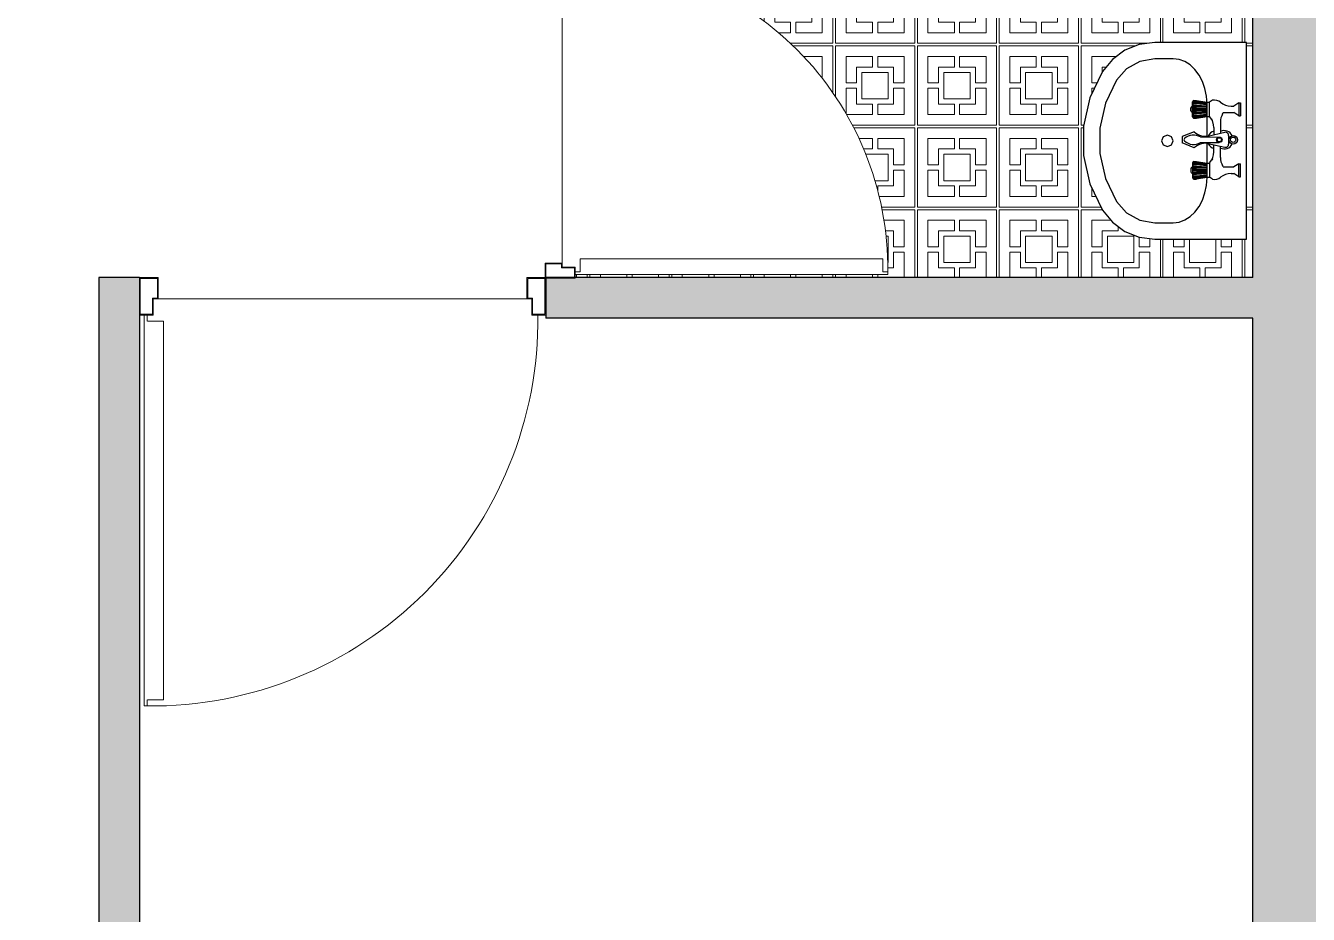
# Model space of a CAD drawing. Header units: inches. Extents: x 70 to 1974, y -315 to 363.
# Drawn here: x 158.842 to 161.998, y 36.96 to 39.147 of the extents above; entities that cross this region are included whole.
import ezdxf

# ---------------------------------------------------------------- set-up
doc = ezdxf.new("R2010")
doc.units = ezdxf.units.IN
doc.header["$MEASUREMENT"] = 0
doc.layers.add('1', color=19, linetype='Continuous', lineweight=5)
doc.layers.add('LAYER1', color=8, linetype='Continuous', lineweight=9)
doc.layers.add('AX', color=7, linetype='Continuous', lineweight=18, true_color=0xb7ad8f)
doc.layers.add('fer', color=8, linetype='Continuous')

# ---------------------------------------------------------------- blocks, each defined once
blk = doc.blocks.new('DR100K')
at = {"color": 0}
blk.add_line((-0.0463, -0.0524), (-0.9537, -0.0524), dxfattribs=at)
at = {"color": 0, "linetype": 'Continuous'}
for p, q in [((-0.0192, -0.1073), (-0.0192, -0.0923)), ((-0.0192, -0.0923), (-0.0115, -0.0923)), ((-0.0115, -0.0923), (-0.0115, -0.5731)), ((-0.0591, -0.5731), (-0.0591, -0.1073)), ((-0.0591, -0.1073), (-0.0197, -0.1073)), ((-0.0591, -1.0389), (-0.0591, -0.5731)), ((-0.0115, -0.5731), (-0.0115, -1.0539)), ((-0.0197, -1.0389), (-0.0591, -1.0389)), ((-0.0192, -1.0539), (-0.0192, -1.0389)), ((-0.0115, -1.0539), (-0.0192, -1.0539))]:
    blk.add_line(p, q, dxfattribs=at)
for points in [[(-0.9537, -0.0524), (-0.9537, 0), (-1, 0), (-1, -0.0923), (-0.9658, -0.0923), (-0.9658, -0.0524)], [(-0.0463, -0.0524), (-0.0463, 0), (0, 0), (0, -0.0923), (-0.0342, -0.0923), (-0.0342, -0.0524)], [(-0.9557, -0.0505), (-0.9557, -0.0019), (-0.9981, -0.0019), (-0.9981, -0.0904), (-0.9677, -0.0904), (-0.9677, -0.0505)], [(-0.0443, -0.0505), (-0.0443, -0.0019), (-0.0019, -0.0019), (-0.0019, -0.0904), (-0.0323, -0.0904), (-0.0323, -0.0505)]]:
    blk.add_lwpolyline(points, close=True, dxfattribs=at)
blk.add_arc((-0.0294, -0.1026), 0.9514, 179.3821, 270.6161, dxfattribs=at)
blk = doc.blocks.new('DASTSHO')
at = {"layer": 'fer', "linetype": 'Continuous'}
h = blk.add_hatch(dxfattribs=at)
h.set_pattern_fill('EMPTY_FILL', color=256, scale=1000000.0, style=0)
h.set_pattern_definition([(0, (1000000, 1000000), (0, 1000000), [1e-05, -1000000])])
h.paths.add_polyline_path([(-0.3, 0), (-0.3, -0.28), (-0.2973, -0.3116), (-0.2894, -0.3424), (-0.2764, -0.3713), (-0.2586, -0.3976), (-0.2368, -0.4206), (-0.2113, -0.4396), (-0.145, -0.4727), (-0.0738, -0.4931), (0, -0.4999), (0.0738, -0.4931), (0.145, -0.4727), (0.2113, -0.4396), (0.2368, -0.4206), (0.2586, -0.3976), (0.2764, -0.3713), (0.2894, -0.3424), (0.2973, -0.3116), (0.3, -0.28), (0.3, 0)], flags=0)
at = {"layer": 'fer', "linetype": 'ByBlock'}
for p, q in [((-0.3, 0), (-0.3, -0.28)), ((-0.27, 0), (-0.3, 0)), ((0.27, 0), (-0.27, 0)), ((0.3, 0), (0.27, 0)), ((0.3, -0.28), (0.3, 0)), ((-0.2007, -0.1447), (-0.2177, -0.1575)), ((-0.181, -0.1344), (-0.2007, -0.1447)), ((-0.1592, -0.1267), (-0.181, -0.1344)), ((-0.136, -0.1221), (-0.1592, -0.1267)), ((-0.112, -0.1205), (-0.136, -0.1221)), ((-0.0138, -0.1205), (-0.112, -0.1205)), ((0.112, -0.1205), (0.0075, -0.1205)), ((0.136, -0.1221), (0.112, -0.1205)), ((0.1592, -0.1267), (0.136, -0.1221)), ((0.181, -0.1344), (0.1592, -0.1267)), ((0.2007, -0.1447), (0.181, -0.1344)), ((0.2177, -0.1575), (0.2007, -0.1447)), ((-0.2417, -0.1886), (-0.2479, -0.206)), ((-0.2315, -0.1722), (-0.2417, -0.1886)), ((-0.2177, -0.1575), (-0.2315, -0.1722)), ((0.2315, -0.1722), (0.2177, -0.1575)), ((0.2417, -0.1886), (0.2315, -0.1722)), ((0.2479, -0.206), (0.2417, -0.1886)), ((-0.2479, -0.206), (-0.25, -0.224)), ((-0.25, -0.224), (-0.25, -0.28)), ((0.25, -0.224), (0.2479, -0.206)), ((0.25, -0.28), (0.25, -0.224))]:
    blk.add_line(p, q, dxfattribs=at)
at = {"layer": 'fer'}
for p, q in [((-0.1161, -0.0184), (-0.0761, -0.0184)), ((-0.1161, -0.0234), (-0.1161, -0.0184)), ((-0.1161, -0.0234), (-0.0761, -0.0234)), ((-0.1161, -0.0234), (-0.1061, -0.0384)), ((-0.1061, -0.0471), (-0.1061, -0.0384)), ((-0.0761, -0.0234), (-0.0861, -0.0384)), ((-0.0861, -0.0709), (-0.0861, -0.0384)), ((-0.0761, -0.0234), (-0.0761, -0.0184)), ((0.0698, -0.0234), (0.0698, -0.0184)), ((0.1098, -0.0184), (0.0698, -0.0184)), ((0.0698, -0.0234), (0.0798, -0.0384)), ((0.1098, -0.0234), (0.0698, -0.0234)), ((0.0798, -0.0709), (0.0798, -0.0384)), ((0.1098, -0.0234), (0.0998, -0.0384)), ((0.0998, -0.0471), (0.0998, -0.0384)), ((0.1098, -0.0234), (0.1098, -0.0184)), ((-0.0142, -0.1177), (-0.026, -0.0656)), ((-0.0161, -0.0545), (0.0098, -0.0545)), ((0.0079, -0.1177), (0.0197, -0.0656)), ((-0.1236, -0.1037), (-0.1179, -0.1127)), ((-0.1179, -0.1214), (-0.1179, -0.1127)), ((-0.0743, -0.1127), (-0.1179, -0.1127)), ((-0.0729, -0.1114), (-0.0743, -0.1127)), ((-0.0743, -0.1214), (-0.0743, -0.1127)), ((-0.0611, -0.1037), (-0.0661, -0.1057)), ((-0.0571, -0.0795), (-0.0229, -0.0795)), ((-0.0404, -0.0995), (-0.0184, -0.0995)), ((-0.0117, -0.1399), (-0.0115, -0.0831)), ((0.0054, -0.1399), (0.0052, -0.0831)), ((0.0341, -0.0995), (0.012, -0.0995)), ((0.0508, -0.0795), (0.0166, -0.0795)), ((0.0548, -0.1037), (0.0598, -0.1057)), ((0.0665, -0.1114), (0.068, -0.1127)), ((0.068, -0.1127), (0.1115, -0.1127)), ((0.068, -0.1214), (0.068, -0.1127)), ((0.1173, -0.1037), (0.1115, -0.1127)), ((0.1115, -0.1214), (0.1115, -0.1127)), ((-0.1231, -0.1604), (-0.1231, -0.153)), ((-0.1228, -0.153), (-0.1179, -0.1214)), ((-0.1228, -0.1604), (-0.1228, -0.153)), ((-0.1202, -0.153), (-0.1158, -0.1214)), ((-0.1202, -0.1604), (-0.1202, -0.153)), ((-0.1148, -0.1214), (-0.1189, -0.153)), ((-0.1189, -0.1604), (-0.1189, -0.153)), ((-0.1179, -0.153), (-0.1139, -0.1214)), ((-0.0743, -0.1214), (-0.1179, -0.1214)), ((-0.1179, -0.1604), (-0.1179, -0.153)), ((-0.1128, -0.1214), (-0.1164, -0.153)), ((-0.1164, -0.1604), (-0.1164, -0.153)), ((-0.1152, -0.153), (-0.1118, -0.1214)), ((-0.1152, -0.1604), (-0.1152, -0.153)), ((-0.1135, -0.153), (-0.1104, -0.1214)), ((-0.1135, -0.1604), (-0.1135, -0.153)), ((-0.1085, -0.153), (-0.1064, -0.1214)), ((-0.1085, -0.1644), (-0.1085, -0.153)), ((-0.1055, -0.153), (-0.1041, -0.1214)), ((-0.1055, -0.1644), (-0.1055, -0.153)), ((-0.1018, -0.1214), (-0.1027, -0.153)), ((-0.1027, -0.1644), (-0.1027, -0.153)), ((-0.0982, -0.153), (-0.0982, -0.1214)), ((-0.0982, -0.1644), (-0.0982, -0.153)), ((-0.0982, -0.1644), (-0.0982, -0.153)), ((-0.0961, -0.1644), (-0.0961, -0.1214)), ((-0.094, -0.153), (-0.094, -0.1214)), ((-0.094, -0.1644), (-0.094, -0.153)), ((-0.0904, -0.1214), (-0.0895, -0.153)), ((-0.0895, -0.1644), (-0.0895, -0.153)), ((-0.0867, -0.153), (-0.0881, -0.1214)), ((-0.0867, -0.1644), (-0.0867, -0.153)), ((-0.0837, -0.153), (-0.0858, -0.1214)), ((-0.0837, -0.1644), (-0.0837, -0.153)), ((-0.0787, -0.153), (-0.0817, -0.1214)), ((-0.077, -0.153), (-0.0804, -0.1214)), ((-0.0794, -0.1214), (-0.0758, -0.153)), ((-0.0787, -0.1604), (-0.0787, -0.153)), ((-0.0743, -0.153), (-0.0783, -0.1214)), ((-0.0774, -0.1214), (-0.0733, -0.153)), ((-0.077, -0.1604), (-0.077, -0.153)), ((-0.072, -0.153), (-0.0764, -0.1214)), ((-0.0758, -0.1604), (-0.0758, -0.153)), ((-0.0694, -0.153), (-0.0743, -0.1214)), ((-0.0743, -0.1604), (-0.0743, -0.153)), ((-0.0733, -0.1604), (-0.0733, -0.153)), ((-0.072, -0.1604), (-0.072, -0.153)), ((-0.0694, -0.1604), (-0.0694, -0.153)), ((-0.0691, -0.1604), (-0.0691, -0.153)), ((0.0628, -0.1604), (0.0628, -0.153)), ((0.0631, -0.153), (0.068, -0.1214)), ((0.0631, -0.1604), (0.0631, -0.153)), ((0.0656, -0.153), (0.07, -0.1214)), ((0.0656, -0.1604), (0.0656, -0.153)), ((0.0711, -0.1214), (0.067, -0.153)), ((0.067, -0.1604), (0.067, -0.153)), ((0.068, -0.1214), (0.1115, -0.1214)), ((0.068, -0.153), (0.0719, -0.1214)), ((0.068, -0.1604), (0.068, -0.153)), ((0.0731, -0.1214), (0.0694, -0.153)), ((0.0694, -0.1604), (0.0694, -0.153)), ((0.0707, -0.153), (0.0741, -0.1214)), ((0.0707, -0.1604), (0.0707, -0.153)), ((0.0724, -0.153), (0.0754, -0.1214)), ((0.0724, -0.1604), (0.0724, -0.153)), ((0.0774, -0.153), (0.0794, -0.1214)), ((0.0774, -0.1644), (0.0774, -0.153)), ((0.0803, -0.153), (0.0818, -0.1214)), ((0.0803, -0.1644), (0.0803, -0.153)), ((0.084, -0.1214), (0.0831, -0.153)), ((0.0831, -0.1644), (0.0831, -0.153)), ((0.0877, -0.153), (0.0877, -0.1214)), ((0.0877, -0.1644), (0.0877, -0.153)), ((0.0898, -0.1644), (0.0898, -0.1214)), ((0.0918, -0.153), (0.0919, -0.1214)), ((0.0918, -0.1644), (0.0918, -0.153)), ((0.0918, -0.1644), (0.0918, -0.153)), ((0.0955, -0.1214), (0.0964, -0.153)), ((0.0964, -0.1644), (0.0964, -0.153)), ((0.0992, -0.153), (0.0978, -0.1214)), ((0.0992, -0.1644), (0.0992, -0.153)), ((0.1022, -0.153), (0.1001, -0.1214)), ((0.1022, -0.1644), (0.1022, -0.153)), ((0.1072, -0.153), (0.1041, -0.1214)), ((0.1089, -0.153), (0.1055, -0.1214)), ((0.1065, -0.1214), (0.1101, -0.153)), ((0.1072, -0.1604), (0.1072, -0.153)), ((0.1115, -0.153), (0.1076, -0.1214)), ((0.1084, -0.1214), (0.1126, -0.153)), ((0.1089, -0.1604), (0.1089, -0.153)), ((0.1139, -0.153), (0.1095, -0.1214)), ((0.1101, -0.1604), (0.1101, -0.153)), ((0.1165, -0.153), (0.1115, -0.1214)), ((0.1115, -0.1604), (0.1115, -0.153)), ((0.1126, -0.1604), (0.1126, -0.153)), ((0.1139, -0.1604), (0.1139, -0.153)), ((0.1165, -0.1604), (0.1165, -0.153)), ((0.1168, -0.1604), (0.1168, -0.153)), ((-0.0731, -0.1644), (-0.1191, -0.1644)), ((-0.1051, -0.1654), (-0.1051, -0.1644)), ((-0.0911, -0.1694), (-0.1011, -0.1694)), ((-0.0871, -0.1654), (-0.0871, -0.1644)), ((-0.0279, -0.1595), (-0.0128, -0.1962)), ((0.0216, -0.1595), (0.0065, -0.1962)), ((0.0668, -0.1644), (0.1128, -0.1644)), ((0.0808, -0.1654), (0.0808, -0.1644)), ((0.0848, -0.1694), (0.0948, -0.1694)), ((0.0988, -0.1654), (0.0988, -0.1644)), ((-0.0128, -0.1962), (0.0065, -0.1962))]:
    blk.add_line(p, q, dxfattribs=at)
at = {"layer": 'fer', "linetype": 'ByBlock'}
blk.add_lwpolyline([(0, -0.224), (-0.0124, -0.2291), (-0.0175, -0.2415), (-0.0124, -0.2539), (0, -0.259), (0.0124, -0.2539), (0.0175, -0.2415), (0.0124, -0.2291)], close=True, dxfattribs=at)
blk.add_lwpolyline([(0, -0.224), (-0.0124, -0.2291), (-0.0175, -0.2415), (-0.0124, -0.2539), (0, -0.259), (0.0124, -0.2539), (0.0175, -0.2415), (0.0124, -0.2291)], close=True, dxfattribs=at)
for points in [[(-0.3, -0.28), (-0.294, -0.3272), (-0.2764, -0.3713), (-0.2482, -0.4096), (-0.2113, -0.4396)], [(-0.25, -0.28), (-0.2422, -0.3258), (-0.2197, -0.3664), (-0.1849, -0.3972)], [(0.1849, -0.3972), (0.2197, -0.3664), (0.2422, -0.3258), (0.25, -0.28)], [(0.2113, -0.4396), (0.2482, -0.4096), (0.2764, -0.3713), (0.294, -0.3272), (0.3, -0.28)], [(-0.1849, -0.3972), (-0.1147, -0.4307), (-0.0389, -0.4478), (0.0389, -0.4478), (0.1147, -0.4307), (0.1849, -0.3972)], [(-0.2113, -0.4396), (-0.1311, -0.4779), (-0.0444, -0.4975), (0.0444, -0.4975), (0.1311, -0.4779), (0.2113, -0.4396)]]:
    blk.add_lwpolyline(points, dxfattribs=at)
at = {"layer": 'fer'}
for centre, radius in [((-0.0032, -0.0409), 0.0131), ((-0.0032, -0.0409), 0.00814), ((-0.0032, -0.0831), 0.00838), ((-0.0032, -0.0831), 0.00638)]:
    blk.add_circle(centre, radius, dxfattribs=at)
for centre, radius, start, end in [((-0.1561, -0.0471), 0.05, 320.0876, 0), ((-0.0961, -0.0973), 0.0282, 60.122, 69.2491), ((-0.0571, -0.0295), 0.05, 240.122, 270), ((-0.0032, -0.068), 0.0279, 117.5903, 204.3145), ((-0.0161, -0.0645), 0.01, 90, 186.4645), ((-0.0032, -0.068), 0.0279, 335.6855, 62.4097), ((0.0098, -0.0645), 0.01, 353.5355, 90), ((0.0508, -0.0295), 0.05, 270, 299.878), ((0.0898, -0.0973), 0.0282, 110.7509, 119.878), ((0.1498, -0.0471), 0.05, 180, 219.9124), ((-0.0961, -0.0973), 0.0282, 140.0876, 192.9962), ((-0.0404, -0.1495), 0.05, 90, 130.3983), ((-0.0032, -0.0914), 0.0279, 196.9433, 246.1873), ((-0.0679, -0.1231), 0.0542, 317.6979, 11.2911), ((0.0616, -0.1231), 0.0542, 168.7089, 222.3021), ((-0.0032, -0.0914), 0.0279, 293.8127, 343.0567), ((0.0341, -0.1495), 0.05, 49.6017, 90), ((0.0898, -0.0973), 0.0282, 347.0038, 39.9124), ((0.0251, -0.1613), 0.0425, 149.7923, 221.2189), ((-0.0314, -0.1613), 0.0425, 318.7811, 30.2077), ((-0.1191, -0.1604), 0.004, 180, 270), ((-0.1188, -0.1604), 0.004, 180, 270), ((-0.1162, -0.1604), 0.004, 180, 270), ((-0.1149, -0.1604), 0.004, 180, 270), ((-0.1139, -0.1604), 0.004, 180, 270), ((-0.1124, -0.1604), 0.004, 180, 270), ((-0.1112, -0.1604), 0.004, 180, 270), ((-0.1095, -0.1604), 0.004, 180, 270), ((-0.1011, -0.1654), 0.004, 180, 270), ((-0.0911, -0.1654), 0.004, 270, 0), ((-0.0827, -0.1604), 0.004, 270, 0), ((-0.081, -0.1604), 0.004, 270, 0), ((-0.0798, -0.1604), 0.004, 270, 0), ((-0.0783, -0.1604), 0.004, 270, 0), ((-0.0773, -0.1604), 0.004, 270, 0), ((-0.076, -0.1604), 0.004, 270, 0), ((-0.0734, -0.1604), 0.004, 270, 0), ((-0.0731, -0.1604), 0.004, 270, 0), ((-0.0032, -0.186), 0.005, 221.2189, 318.7811), ((0.0668, -0.1604), 0.004, 180, 270), ((0.0671, -0.1604), 0.004, 180, 270), ((0.0696, -0.1604), 0.004, 180, 270), ((0.071, -0.1604), 0.004, 180, 270), ((0.072, -0.1604), 0.004, 180, 270), ((0.0734, -0.1604), 0.004, 180, 270), ((0.0747, -0.1604), 0.004, 180, 270), ((0.0764, -0.1604), 0.004, 180, 270), ((0.0848, -0.1654), 0.004, 180, 270), ((0.0948, -0.1654), 0.004, 270, 0), ((0.1032, -0.1604), 0.004, 270, 0), ((0.1049, -0.1604), 0.004, 270, 0), ((0.1061, -0.1604), 0.004, 270, 0), ((0.1075, -0.1604), 0.004, 270, 0), ((0.1086, -0.1604), 0.004, 270, 0), ((0.1099, -0.1604), 0.004, 270, 0), ((0.1125, -0.1604), 0.004, 270, 0), ((0.1128, -0.1604), 0.004, 270, 0)]:
    blk.add_arc(centre, radius, start, end, dxfattribs=at)

msp = doc.modelspace()

# ---------------------------------------------------------------- hatches: boundary and pattern name
at = {"true_color": 0x105689}
h = msp.add_hatch(color=146, dxfattribs=at)
h.dxf.hatch_style = 1
h.paths.add_polyline_path([(155.52876, 41.82673), (158.36164, 41.82673), (158.36164, 42.02673), (155.44591, 42.02673), (154.82165, 41.40246), (154.82165, 33.02673), (155.02165, 33.02673), (155.02165, 33.22673), (155.02165, 41.31962)])
h.paths.add_polyline_path([(162.06165, 39.72673), (163.76165, 39.72673), (163.76165, 39.12673), (163.86165, 39.12673), (163.86165, 40.42673), (163.76165, 40.42673), (163.76165, 39.82673), (162.06165, 39.82673), (162.06165, 41.22673), (162.36165, 41.22673), (165.06165, 41.22673), (165.06165, 41.32673), (164.76165, 41.32673), (164.76165, 42.72673), (164.66165, 42.72673), (164.66165, 41.32673), (162.36165, 41.32673), (162.36165, 42.62673), (163.86165, 42.62673), (163.86165, 42.72673), (162.36165, 42.72673), (162.36165, 43.02673), (161.66165, 43.02673), (161.66165, 42.82673), (162.16165, 42.82673), (162.16165, 41.42673), (160.26165, 41.42673), (160.26165, 42.82673), (160.56165, 42.82673), (160.56165, 43.02673), (160.06165, 43.02673), (160.06165, 42.02681), (159.56164, 42.02681), (159.56165, 41.93081), (159.56164, 41.82681), (160.06165, 41.82681), (160.06165, 41.32673), (159.56165, 41.32673), (159.56165, 40.82673), (159.66165, 40.82673), (159.66165, 41.22673), (160.06165, 41.22673), (160.51348, 41.22673), (161.86165, 41.22673), (161.86165, 40.02673), (159.56165, 40.02673), (159.56165, 39.92673), (160.12165, 39.92673), (160.12165, 39.32673), (160.22165, 39.32673), (160.22165, 39.92673), (161.86165, 39.92673), (161.86165, 38.52673), (160.12165, 38.52673), (160.12165, 38.42673), (161.86165, 38.42673), (161.86165, 33.22673), (160.92165, 33.22673), (160.92165, 34.42673), (160.72165, 34.42673), (160.72165, 33.02673), (161.86165, 33.02673), (162.06165, 33.02673)])
h.paths.add_polyline_path([(165.06165, 40.22673), (164.96165, 40.22673), (164.96165, 33.02673), (165.06165, 33.02673)])
h.paths.add_polyline_path([(159.12165, 38.52673), (159.02165, 38.52673), (159.02165, 33.22673), (159.02165, 33.02673), (159.12165, 33.02673)])
at = {"layer": 'AX', "true_color": 0x7aafdf}
h = msp.add_hatch(dxfattribs=at)
h.set_pattern_fill('AR-TILE03', color=143, scale=0.013, angle=1080, pattern_type=2)
h.set_pattern_definition([(0, (-65.2484, 155.56995), (1e-16, 0.2015), [0.195, -0.0065]), (90, (-65.2484, 155.56995), (-0.2015, 2e-16), [0.195, -0.0065]), (0, (-65.2484, 155.76495), (1e-16, 0.2015), [0.195, -0.0065]), (90, (-65.0534, 155.56995), (-0.2015, 2e-16), [0.195, -0.0065]), (0, (-65.2224, 155.59595), (1e-16, 0.2015), [0.065, -0.013, 0.065, -0.0585]), (90, (-65.2224, 155.59595), (-0.2015, 2e-16), [0.065, -0.013, 0.065, -0.0585]), (0, (-65.2224, 155.73895), (1e-16, 0.2015), [0.065, -0.013, 0.065, -0.0585]), (90, (-65.0794, 155.59595), (-0.2015, 2e-16), [0.065, -0.013, 0.065, -0.0585]), (0, (-65.1834, 155.63495), (1e-16, 0.2015), [0.065, -0.1365]), (90, (-65.1834, 155.63495), (-0.2015, 2e-16), [0.065, -0.1365]), (0, (-65.1834, 155.69995), (1e-16, 0.2015), [0.065, -0.1365]), (90, (-65.1184, 155.63495), (-0.2015, 2e-16), [0.065, -0.1365]), (90, (-65.1574, 155.59595), (-0.2015, 2e-16), [0.026, -0.091, 0.026, -0.0585]), (90, (-65.1444, 155.59595), (-0.2015, 2e-16), [0.026, -0.091, 0.026, -0.0585]), (0, (-65.2224, 155.66095), (1e-16, 0.2015), [0.026, -0.091, 0.026, -0.0585]), (0, (-65.2224, 155.67395), (1e-16, 0.2015), [0.026, -0.091, 0.026, -0.0585]), (0, (-65.1964, 155.62195), (1e-16, 0.2015), [0.039, -0.013, 0.039, -0.1105]), (0, (-65.1964, 155.71295), (1e-16, 0.2015), [0.039, -0.013, 0.039, -0.1105]), (90, (-65.1964, 155.62195), (-0.2015, 2e-16), [0.039, -0.013, 0.039, -0.1105]), (90, (-65.1054, 155.62195), (-0.2015, 2e-16), [0.039, -0.013, 0.039, -0.1105])])
h.paths.add_polyline_path([(161.86165, 39.92673), (160.22165, 39.92673), (160.22165, 39.32673), (160.19396, 39.32673), (160.19396, 39.3098, -0.420536), (160.96323, 38.54055), (160.96323, 38.53436), (160.57859, 38.53436), (160.19396, 38.53436), (160.19396, 38.52673), (161.86165, 38.52673)])
h.paths.add_polyline_path([(160.68753, 39.50978), (160.65524, 39.49653), (160.6214, 39.48797), (160.58669, 39.48428), (160.5518, 39.48553), (160.37726, 39.50424), (160.37686, 39.48506), (160.36828, 39.46791), (160.35318, 39.45608), (160.33447, 39.45187), (160.30682, 39.4535), (160.27956, 39.45835), (160.25305, 39.46636), (160.22766, 39.47741), (160.22766, 39.78788), (160.25305, 39.79894), (160.27956, 39.80694), (160.30682, 39.8118), (160.33447, 39.81342), (160.35318, 39.80921), (160.36828, 39.79739), (160.37686, 39.78023), (160.37726, 39.76106), (160.5518, 39.77976), (160.58669, 39.78101), (160.6214, 39.77732), (160.65524, 39.76876), (160.68753, 39.75551), (160.71887, 39.73411), (160.74315, 39.70494), (160.7585, 39.67023), (160.76375, 39.63265), (160.7585, 39.59506), (160.74315, 39.56036), (160.71887, 39.53119)], flags=16)
h.paths.add_polyline_path([(160.68459, 39.51571), (160.65317, 39.50281), (160.62024, 39.49448), (160.58646, 39.49089), (160.55251, 39.49211), (160.51697, 39.49806), (160.48238, 39.50816), (160.44922, 39.52227), (160.41796, 39.54019), (160.41796, 39.7251), (160.44922, 39.74302), (160.48238, 39.75713), (160.51697, 39.76724), (160.55251, 39.77318), (160.58646, 39.7744), (160.62024, 39.77081), (160.65317, 39.76248), (160.68459, 39.74959), (160.71442, 39.72922), (160.73753, 39.70145), (160.75214, 39.66842), (160.75713, 39.63265), (160.75214, 39.59687), (160.73753, 39.56384), (160.71442, 39.53608)], flags=0)
h.paths.add_polyline_path([(161.12041, 39.46018), (161.12041, 39.91378), (161.84617, 39.91378), (161.84617, 39.18802), (161.39257, 39.18802, -0.4142136)], flags=16)
h.paths.add_polyline_path([(161.16577, 39.46018), (161.16577, 39.86842), (161.80081, 39.86842), (161.80081, 39.23338), (161.39257, 39.23338, -0.4142136)], flags=0)
h.paths.add_polyline_path([(160.36435, 39.63265), (160.36476, 39.64885), (160.36702, 39.64734), (160.37153, 39.6406), (160.37311, 39.63265), (160.37153, 39.6247), (160.36702, 39.61795), (160.36476, 39.61644)], flags=0)
h.paths.add_polyline_path([(161.49188, 39.03355), (161.51607, 39.06326), (161.54694, 39.08595), (161.58251, 39.10018), (161.62063, 39.10503), (161.84617, 39.10503), (161.84617, 39.08084), (161.84617, 38.64562), (161.84617, 38.62143), (161.62063, 38.62143), (161.58251, 38.62629), (161.54694, 38.64051), (161.51607, 38.6632), (161.49188, 38.69292), (161.46103, 38.75756), (161.44521, 38.82742), (161.44521, 38.89905), (161.46103, 38.96891)], flags=16)
h.paths.add_polyline_path([(161.52609, 39.01226), (161.55092, 39.04025), (161.58363, 39.05843), (161.62052, 39.06472), (161.66565, 39.06472), (161.68013, 39.06303), (161.69418, 39.05802), (161.70736, 39.04982), (161.71927, 39.0387), (161.72955, 39.02499), (161.73789, 39.00911), (161.74403, 38.99154), (161.74779, 38.97281), (161.74875, 38.95823), (161.75537, 38.95823), (161.76262, 38.96284, -0.235048), (161.78233, 38.95813, 0.175933), (161.80819, 38.94874), (161.81521, 38.94874), (161.8273, 38.9568), (161.83133, 38.9568), (161.83133, 38.92456), (161.8273, 38.92456), (161.81521, 38.93262), (161.78901, 38.93262, -0.0398458), (161.78746, 38.92935, 0.1311112), (161.78211, 38.90927), (161.78211, 38.88625, -0.3975652), (161.81127, 38.87619, -0.470279), (161.82383, 38.86578, -0.470279), (161.81127, 38.85538, -0.3975652), (161.78211, 38.84531), (161.78211, 38.82229, 0.1311112), (161.78746, 38.80222, -0.0398458), (161.78901, 38.79894), (161.81521, 38.79894), (161.8273, 38.807), (161.83133, 38.807), (161.83133, 38.77477), (161.8273, 38.77477), (161.81521, 38.78283), (161.80819, 38.78283, 0.175933), (161.78233, 38.77344, -0.235048), (161.76262, 38.76872), (161.75537, 38.77334), (161.74909, 38.77334), (161.74779, 38.75365), (161.74403, 38.73492), (161.73789, 38.71735), (161.72955, 38.70147), (161.71927, 38.68776), (161.70736, 38.67664), (161.69418, 38.66845), (161.68013, 38.66343), (161.66565, 38.66174), (161.62052, 38.66174), (161.58363, 38.66804), (161.55092, 38.68621), (161.52609, 38.71421), (161.4991, 38.77077), (161.48526, 38.8319), (161.48526, 38.89457), (161.4991, 38.9557)], flags=0)
h.paths.add_polyline_path([(161.64157, 38.87321), (161.65155, 38.87734), (161.66152, 38.87321), (161.66565, 38.86323), (161.66152, 38.85326), (161.65155, 38.84913), (161.64157, 38.85326), (161.63744, 38.86323)], flags=0)
h.paths.add_polyline_path([(161.74834, 38.92313), (161.74906, 38.92313), (161.74906, 38.92324)], flags=0)
h.paths.add_polyline_path([(161.74834, 38.95823), (161.74834, 38.92477), (161.71985, 38.92081, -0.8063041), (161.7137, 38.92214), (161.7137, 38.93342), (161.70967, 38.93342), (161.70967, 38.94793), (161.7137, 38.94793), (161.7137, 38.95066), (161.7137, 38.96244), (161.72121, 38.96244)], flags=0)
h.paths.add_polyline_path([(161.71451, 38.95905), (161.71933, 38.95905, 0.449389)], flags=0)
h.paths.add_polyline_path([(161.71458, 38.95606), (161.71926, 38.95606, 0.4289855)], flags=0)
h.paths.add_polyline_path([(161.71567, 38.96219), (161.71692, 38.96219, 0.3087965), (161.71392, 38.96014), (161.71692, 38.95821, 0.2209355), (161.71446, 38.95707), (161.71452, 38.95707, -0.51464)], flags=0)
h.paths.add_polyline_path([(161.71955, 38.95471, 0.5169595), (161.71429, 38.95471)], flags=0)
h.paths.add_polyline_path([(161.71909, 38.95821), (161.71692, 38.95471, 0.210747), (161.71454, 38.95365, -0.9551385)], flags=0)
h.paths.add_polyline_path([(161.7137, 38.94068), (161.7137, 38.93901), (161.72283, 38.93901), (161.73555, 38.94068)], flags=0)
h.paths.add_polyline_path([(161.72283, 38.94235), (161.74834, 38.939), (161.72283, 38.93901), (161.7137, 38.94235)], flags=0)
h.paths.add_polyline_path([(161.71692, 38.92665, -0.210747), (161.71454, 38.9277, 0.4144777), (161.71475, 38.92315), (161.71692, 38.92315, -0.2306305), (161.71438, 38.92438, 0.6251832), (161.71692, 38.91917), (161.72283, 38.91892), (161.71692, 38.9223, -0.6518728), (161.71454, 38.9277, 0.210747), (161.71692, 38.92665, 0.1935979), (161.71646, 38.92429), (161.71692, 38.92429, -0.3369842), (161.71381, 38.92665)], flags=0)
h.paths.add_polyline_path([(161.71692, 38.92529), (161.72498, 38.92122), (161.71692, 38.92122, -0.631887), (161.71442, 38.92648, 0.225575)], flags=0)
h.paths.add_polyline_path([(161.69815, 39.76829, -1), (161.73964, 39.76829, -1)], flags=0)
h.paths.add_polyline_path([(161.68809, 38.87359), (161.71762, 38.8857, 0.2059131), (161.75023, 38.87445), (161.75198, 38.87485, -0.2182361), (161.76599, 38.88727), (161.76599, 38.89583, 0.0954146), (161.76311, 38.91079), (161.76101, 38.9165), (161.76311, 38.91079, -0.0954146), (161.76599, 38.89583), (161.76599, 38.87802), (161.79159, 38.88382, -0.5153079), (161.80228, 38.8762), (161.80228, 38.85536, -0.4476599), (161.79331, 38.84736), (161.76599, 38.85354), (161.76599, 38.83573, -0.0954146), (161.76311, 38.82077), (161.76101, 38.81506), (161.76311, 38.82077, -0.0813229), (161.75638, 38.80962), (161.75537, 38.80843), (161.74906, 38.80843), (161.74906, 38.77345), (161.72121, 38.76913), (161.7137, 38.76913), (161.7137, 38.78363), (161.70967, 38.78363), (161.70967, 38.79814), (161.7137, 38.79814), (161.7137, 38.81264), (161.72121, 38.81264), (161.74834, 38.80843), (161.74906, 38.80843), (161.74906, 38.85718, 0.1989602), (161.71762, 38.84586), (161.68809, 38.85798)], flags=0)
h.paths.add_polyline_path([(161.77407, 38.86578, 1), (161.78436, 38.86578, 1)], flags=0)
h.paths.add_polyline_path([(161.69359, 38.86881, -0.3221559), (161.73341, 38.87265), (161.77922, 38.87254, -0.4141084), (161.78598, 38.86578, -0.4128901), (161.77925, 38.85902), (161.73341, 38.85891, -0.3221559), (161.69359, 38.86275, -0.4534218)], flags=0)
h.paths.add_polyline_path([(161.71451, 38.80926), (161.71933, 38.80926, 0.449389)], flags=0)
h.paths.add_polyline_path([(161.71514, 38.77503, -0.1804211), (161.71381, 38.77686), (161.71692, 38.77686, -0.210747), (161.71454, 38.77791, 0.4144777), (161.71475, 38.77335), (161.71692, 38.77335, -0.2172839), (161.71449, 38.77446, 1.1552657), (161.71985, 38.77101), (161.72283, 38.77143), (161.71692, 38.77143), (161.71692, 38.76938), (161.71817, 38.76938, -0.9104202)], flags=0)
h.paths.add_polyline_path([(161.71692, 38.7755), (161.72283, 38.7755), (161.74834, 38.77823), (161.74834, 38.78255), (161.72283, 38.7809), (161.71454, 38.7809, 0.6526823)], flags=0)
h.paths.add_polyline_path([(161.71458, 38.80627), (161.71926, 38.80627, 0.4289855)], flags=0)
h.paths.add_polyline_path([(161.71567, 38.81239), (161.71692, 38.81239, 0.3087965), (161.71392, 38.81034), (161.71692, 38.80842, 0.2209355), (161.71446, 38.80727), (161.71452, 38.80727, -0.51464)], flags=0)
h.paths.add_polyline_path([(161.71955, 38.80491, 0.5169595), (161.71429, 38.80491)], flags=0)
h.paths.add_polyline_path([(161.7137, 38.79088), (161.7137, 38.78921), (161.72283, 38.78921), (161.73555, 38.79088)], flags=0)
h.paths.add_polyline_path([(161.72283, 38.79255), (161.74834, 38.78921), (161.72283, 38.78921), (161.7137, 38.78921), (161.7137, 38.79255)], flags=0)
h.paths.add_polyline_path([(161.71909, 38.80842), (161.71692, 38.80491, 0.210747), (161.71454, 38.80386, -0.9551385)], flags=0)
h.paths.add_polyline_path([(161.71933, 38.77251), (161.71451, 38.77251, 0.449389)], flags=0)
h.paths.add_polyline_path([(161.8198, 38.86578, -1), (161.80668, 38.86578, -1)], flags=0)

# ---------------------------------------------------------------- linework, layer by layer
for p, q in [((161.86165, 38.52673), (161.86165, 39.92673)), ((159.02165, 38.52673), (159.02165, 33.22673)), ((159.12165, 38.52673), (159.02165, 38.52673)), ((159.12165, 38.52673), (159.12165, 33.02673)), ((160.12165, 38.52673), (160.12165, 38.42673)), ((161.86165, 38.52673), (160.12165, 38.52673)), ((161.86165, 38.42673), (160.12165, 38.42673)), ((161.86165, 33.22673), (161.86165, 38.42673))]:
    msp.add_line(p, q)

# ---------------------------------------------------------------- block references
at = {"layer": '1', "xscale": 0.8059164504111322, "yscale": 0.8059164504111322, "zscale": 0.8059164504111322, "rotation": 270}
msp.add_blockref('DASTSHO', (161.84617, 38.86323), dxfattribs=at)
at = {"layer": 'LAYER1', "linetype": 'ByBlock', "xscale": -0.800000000000012, "yscale": 0.800000000000012, "zscale": 0.800000000000012, "rotation": 89.99999999999616}
msp.add_blockref('DR100K', (160.12011, 38.52519), dxfattribs=at)
at = {"layer": 'LAYER1', "linetype": 'ByBlock', "xscale": -1}
msp.add_blockref('DR100K', (159.12165, 38.52673), dxfattribs=at)

doc.saveas('drawing.dxf')
